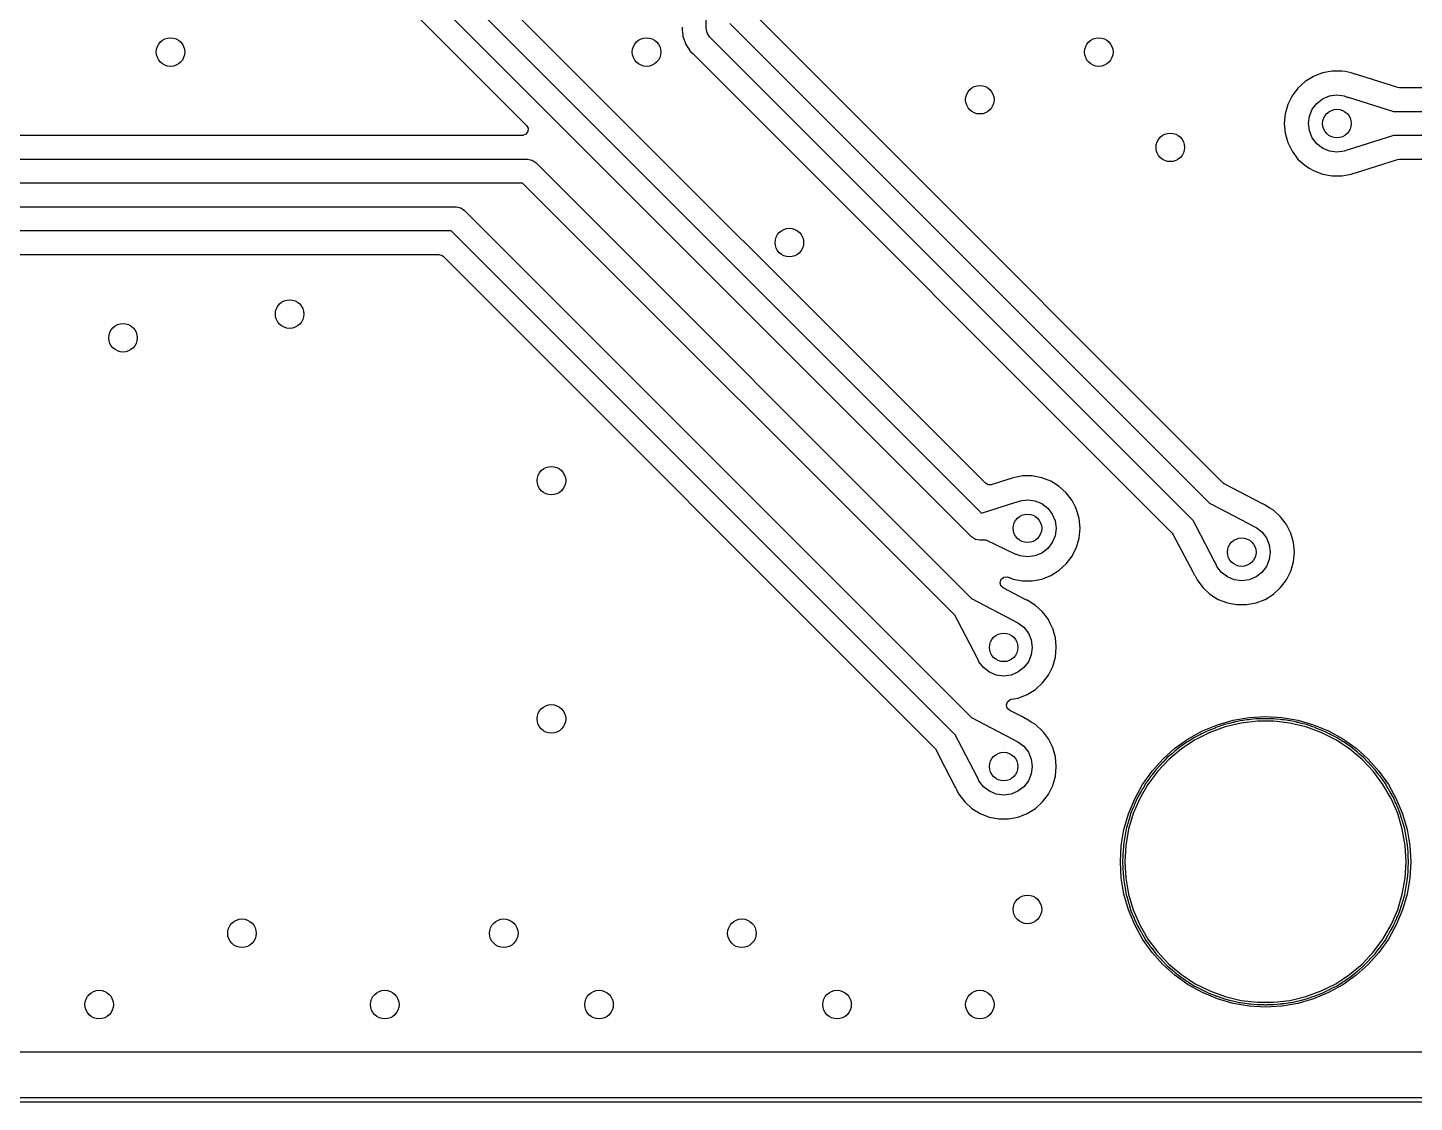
# Model space of a CAD drawing. Extents: x 1.18 to 9.06, y -3.74 to -1.97.
# Drawn here: x 5.63 to 6.777, y -3.742 to -2.854 of the extents above; entities that cross this region are included whole.
import ezdxf

# ---------------------------------------------------------------- set-up
doc = ezdxf.new("R2010")
doc.units = 0
doc.header["$MEASUREMENT"] = 0
doc.layers.add('BLACK', color=7, linetype='CONTINUOUS')

msp = doc.modelspace()

# ---------------------------------------------------------------- linework, layer by layer
at = {"layer": 'BLACK', "linetype": 'CONTINUOUS'}
for p, q in [((6.1909, -2.8543), (6.1909, -2.5471)), ((6.4219, -3.2305), (5.9759, -2.7845)), ((5.9547, -2.7912), (6.4187, -3.2552)), ((6.4104, -3.2747), (5.9379, -2.8022)), ((5.9243, -2.8165), (6.0424, -2.9346)), ((6.3213, -2.9331), (6.2318, -2.8435)), ((6.1711, -2.8535), (6.1712, -2.8555)), ((6.1917, -2.8581), (6.1909, -2.8543)), ((6.2106, -2.8503), (6.6075, -3.2471)), ((6.1712, -2.8555), (6.1712, -2.8557)), ((6.1712, -2.8557), (6.1712, -2.8561)), ((6.1712, -2.8561), (6.1714, -2.8573)), ((6.1714, -2.8573), (6.1717, -2.8603)), ((6.1717, -2.8603), (6.1717, -2.8606)), ((6.1717, -2.8606), (6.1717, -2.8606)), ((6.1717, -2.8606), (6.1718, -2.8609)), ((6.1718, -2.8609), (6.1718, -2.8609)), ((6.1718, -2.8609), (6.1718, -2.8612)), ((6.1718, -2.8612), (6.1729, -2.864)), ((6.1729, -2.864), (6.1738, -2.8669)), ((6.1938, -2.8613), (6.1917, -2.8581)), ((6.5936, -3.2611), (6.1938, -2.8613)), ((6.1738, -2.8669), (6.1739, -2.8672)), ((6.1739, -2.8672), (6.1739, -2.8672)), ((6.1739, -2.8672), (6.1741, -2.8674)), ((6.1741, -2.8674), (6.1741, -2.8674)), ((6.1741, -2.8674), (6.1742, -2.8677)), ((6.1742, -2.8677), (6.1742, -2.8677)), ((6.1742, -2.8677), (6.1742, -2.8677)), ((6.1742, -2.8677), (6.1759, -2.8702)), ((6.1759, -2.8702), (6.1775, -2.8728)), ((6.1775, -2.8728), (6.1776, -2.873)), ((6.1776, -2.873), (6.1776, -2.873)), ((6.1776, -2.873), (6.1778, -2.8732)), ((6.1778, -2.8732), (6.1778, -2.8732)), ((6.1778, -2.8732), (6.178, -2.8735)), ((6.178, -2.8735), (6.1802, -2.8755)), ((6.1802, -2.8755), (6.5764, -3.2718)), ((6.6864, -2.8983), (6.6804, -2.9038)), ((6.6932, -2.8941), (6.6864, -2.8983)), ((6.6864, -2.8983), (6.6864, -2.8983)), ((6.7007, -2.8912), (6.6932, -2.8941)), ((6.6932, -2.8941), (6.6932, -2.8941)), ((6.7086, -2.8897), (6.7007, -2.8912)), ((6.7007, -2.8912), (6.7007, -2.8912)), ((6.7007, -2.8912), (6.7007, -2.8912)), ((6.7166, -2.8897), (6.7086, -2.8897)), ((6.7193, -2.8902), (6.7166, -2.8897)), ((6.7245, -2.8912), (6.7193, -2.8902)), ((6.7261, -2.8918), (6.7245, -2.8912)), ((6.7266, -2.892), (6.7261, -2.8918)), ((6.7275, -2.8922), (6.7266, -2.892)), ((6.7266, -2.892), (6.7266, -2.892)), ((6.728, -2.8924), (6.7275, -2.8922)), ((6.7621, -2.9031), (6.728, -2.8924)), ((6.6756, -2.9102), (6.672, -2.9174)), ((6.6804, -2.9038), (6.6756, -2.9102)), ((6.7008, -2.9126), (6.7065, -2.9103)), ((6.7065, -2.9103), (6.7126, -2.9094)), ((6.7126, -2.9094), (6.7187, -2.9103)), ((6.7187, -2.9103), (6.7216, -2.9115)), ((6.7216, -2.9115), (6.7217, -2.9114)), ((6.7217, -2.9114), (6.722, -2.9114)), ((6.722, -2.9114), (6.7595, -2.9231)), ((6.7628, -2.9033), (6.7621, -2.9031)), ((6.7643, -2.9035), (6.7628, -2.9033)), ((6.9168, -2.9035), (6.7643, -2.9035)), ((6.672, -2.9174), (6.6698, -2.9251)), ((6.672, -2.9174), (6.672, -2.9174)), ((6.6898, -2.927), (6.6921, -2.9213)), ((6.6921, -2.9213), (6.6959, -2.9164)), ((6.6959, -2.9164), (6.7008, -2.9126)), ((6.7595, -2.9231), (6.7596, -2.9232)), ((6.7596, -2.9232), (6.9214, -2.9232)), ((6.0424, -2.9346), (6.0437, -2.937)), ((6.6182, -3.23), (6.3213, -2.9331)), ((6.6698, -2.9251), (6.6691, -2.9331)), ((6.6691, -2.9331), (6.6691, -2.9331)), ((6.6691, -2.9331), (6.6698, -2.9411)), ((6.689, -2.9331), (6.6898, -2.927)), ((6.6898, -2.9392), (6.689, -2.9331)), ((6.0389, -2.9429), (4.345, -2.9429)), ((6.0393, -2.9429), (6.0389, -2.9429)), ((6.0419, -2.9419), (6.0393, -2.9429)), ((6.0435, -2.9397), (6.0419, -2.9419)), ((6.0437, -2.937), (6.0435, -2.9397)), ((6.6698, -2.9411), (6.672, -2.9488)), ((6.6921, -2.9449), (6.6898, -2.9392)), ((6.6959, -2.9498), (6.6921, -2.9449)), ((6.7595, -2.943), (6.722, -2.9548)), ((6.7597, -2.9429), (6.7595, -2.943)), ((6.9215, -2.9429), (6.7597, -2.9429)), ((6.672, -2.9488), (6.672, -2.9488)), ((6.672, -2.9488), (6.6756, -2.956)), ((6.6756, -2.956), (6.6804, -2.9624)), ((6.7008, -2.9535), (6.6959, -2.9498)), ((6.7065, -2.9559), (6.7008, -2.9535)), ((6.7126, -2.9567), (6.7065, -2.9559)), ((6.7187, -2.9559), (6.7126, -2.9567)), ((6.7216, -2.9547), (6.7187, -2.9559)), ((6.7217, -2.9547), (6.7216, -2.9547)), ((6.722, -2.9548), (6.7217, -2.9547)), ((4.3348, -2.9626), (5.8268, -2.9626)), ((5.8268, -2.9626), (6.0433, -2.9626)), ((6.0433, -2.9626), (6.0471, -2.9633)), ((6.0471, -2.9633), (6.0503, -2.9655)), ((6.0503, -2.9655), (6.4107, -3.3259)), ((6.6804, -2.9624), (6.6864, -2.9678)), ((6.6864, -2.9678), (6.6864, -2.9678)), ((6.6864, -2.9678), (6.6903, -2.9702)), ((6.728, -2.9738), (6.7628, -2.9628)), ((6.7628, -2.9628), (6.7643, -2.9626)), ((6.7643, -2.9626), (6.9168, -2.9626)), ((6.6903, -2.9702), (6.6932, -2.972)), ((6.6932, -2.972), (6.7007, -2.9749)), ((6.7007, -2.9749), (6.7086, -2.9764)), ((6.7086, -2.9764), (6.7086, -2.9764)), ((6.7086, -2.9764), (6.7166, -2.9764)), ((6.7166, -2.9764), (6.7245, -2.9749)), ((6.7166, -2.9764), (6.7166, -2.9764)), ((6.7245, -2.9749), (6.7267, -2.9741)), ((6.7267, -2.9741), (6.7277, -2.9738)), ((6.7277, -2.9738), (6.728, -2.9738)), ((5.8268, -2.9823), (4.3307, -2.9823)), ((6.0392, -2.9823), (5.8268, -2.9823)), ((6.3968, -3.3398), (6.0392, -2.9823)), ((2.4647, -3.002), (5.9843, -3.002)), ((5.9843, -3.002), (5.988, -3.0027)), ((5.988, -3.0027), (5.9912, -3.0049)), ((5.9912, -3.0049), (6.4107, -3.4243)), ((5.9802, -3.0217), (2.4606, -3.0217)), ((6.3968, -3.4383), (5.9802, -3.0217)), ((2.4611, -3.0414), (5.97, -3.0414)), ((5.97, -3.0414), (5.9726, -3.0421)), ((5.9726, -3.0421), (5.9734, -3.0428)), ((5.9734, -3.0428), (6.3796, -3.4489)), ((6.4241, -3.2318), (6.4219, -3.2305)), ((6.4268, -3.2317), (6.4241, -3.2318)), ((6.4412, -3.2271), (6.4268, -3.2317)), ((6.4414, -3.227), (6.4412, -3.2271)), ((6.4412, -3.2271), (6.4412, -3.2271)), ((6.4412, -3.2271), (6.4412, -3.2271)), ((6.4416, -3.227), (6.4414, -3.227)), ((6.4425, -3.2267), (6.4416, -3.227)), ((6.4448, -3.2259), (6.4425, -3.2267)), ((6.4489, -3.2251), (6.4448, -3.2259)), ((6.4448, -3.2259), (6.4448, -3.2259)), ((6.4527, -3.2244), (6.4489, -3.2251)), ((6.4607, -3.2244), (6.4527, -3.2244)), ((6.4686, -3.2259), (6.4607, -3.2244)), ((6.4709, -3.2267), (6.4686, -3.2259)), ((6.4761, -3.2288), (6.4709, -3.2267)), ((6.4829, -3.233), (6.4761, -3.2288)), ((6.4761, -3.2288), (6.4761, -3.2288)), ((6.4888, -3.2384), (6.4829, -3.233)), ((6.4829, -3.233), (6.4829, -3.233)), ((6.6194, -3.2308), (6.6182, -3.23)), ((6.6517, -3.2477), (6.6194, -3.2308)), ((6.4477, -3.2461), (6.4506, -3.2449)), ((6.4506, -3.2449), (6.4567, -3.2441)), ((6.4567, -3.2441), (6.4628, -3.2449)), ((6.4628, -3.2449), (6.4685, -3.2473)), ((6.4937, -3.2448), (6.4888, -3.2384)), ((6.4888, -3.2384), (6.4888, -3.2384)), ((6.4947, -3.2469), (6.4937, -3.2448)), ((6.4187, -3.2552), (6.4188, -3.2552)), ((6.4188, -3.2552), (6.4472, -3.246)), ((6.4472, -3.246), (6.4476, -3.2461)), ((6.4476, -3.2461), (6.4477, -3.2461)), ((6.4685, -3.2473), (6.4734, -3.251)), ((6.4734, -3.251), (6.4772, -3.2559)), ((6.4772, -3.2559), (6.4795, -3.2616)), ((6.4964, -3.2502), (6.4947, -3.2469)), ((6.4973, -3.252), (6.4964, -3.2502)), ((6.4995, -3.2597), (6.4973, -3.252)), ((6.6075, -3.2471), (6.6077, -3.2472)), ((6.6077, -3.2472), (6.6336, -3.2607)), ((6.6519, -3.2478), (6.6517, -3.2477)), ((6.6527, -3.2482), (6.6519, -3.2478)), ((6.6533, -3.2485), (6.6527, -3.2482)), ((6.6572, -3.2509), (6.6533, -3.2485)), ((6.6601, -3.2527), (6.6572, -3.2509)), ((6.666, -3.2581), (6.6601, -3.2527)), ((6.6601, -3.2527), (6.6601, -3.2527)), ((6.4795, -3.2616), (6.4803, -3.2677)), ((6.4803, -3.2677), (6.4795, -3.2738)), ((6.5002, -3.2677), (6.4995, -3.2597)), ((6.4995, -3.2757), (6.5002, -3.2677)), ((6.5936, -3.2613), (6.5936, -3.2611)), ((6.5961, -3.266), (6.5936, -3.2613)), ((6.6118, -3.2961), (6.5961, -3.266)), ((6.6336, -3.2607), (6.6425, -3.2654)), ((6.6425, -3.2654), (6.6428, -3.2657)), ((6.6428, -3.2657), (6.6427, -3.2657)), ((6.6427, -3.2657), (6.6457, -3.2669)), ((6.6457, -3.2669), (6.6506, -3.2707)), ((6.6669, -3.2593), (6.666, -3.2581)), ((6.6709, -3.2645), (6.6669, -3.2593)), ((6.6744, -3.2717), (6.6709, -3.2645)), ((6.4136, -3.2768), (6.4104, -3.2747)), ((6.4173, -3.2776), (6.4136, -3.2768)), ((6.4225, -3.2776), (6.4173, -3.2776)), ((6.4173, -3.2776), (6.4173, -3.2776)), ((6.4472, -3.2893), (6.4225, -3.2776)), ((6.4795, -3.2738), (6.4772, -3.2795)), ((6.4973, -3.2834), (6.4995, -3.2757)), ((6.5764, -3.2718), (6.5773, -3.273)), ((6.5773, -3.273), (6.5931, -3.3031)), ((6.6506, -3.2707), (6.6543, -3.2756)), ((6.6543, -3.2756), (6.6567, -3.2813)), ((6.6766, -3.2794), (6.6744, -3.2717)), ((6.6774, -3.2874), (6.6766, -3.2794)), ((6.4476, -3.2893), (6.4472, -3.2893)), ((6.4472, -3.2893), (6.4472, -3.2893)), ((6.4506, -3.2905), (6.4476, -3.2893)), ((6.4476, -3.2893), (6.4476, -3.2893)), ((6.4567, -3.2913), (6.4506, -3.2905)), ((6.4628, -3.2905), (6.4567, -3.2913)), ((6.4685, -3.2882), (6.4628, -3.2905)), ((6.4734, -3.2844), (6.4685, -3.2882)), ((6.4772, -3.2795), (6.4734, -3.2844)), ((6.4888, -3.297), (6.4937, -3.2906)), ((6.4937, -3.2906), (6.4973, -3.2834)), ((6.6567, -3.2813), (6.6575, -3.2874)), ((6.6575, -3.2874), (6.6567, -3.2935)), ((6.6766, -3.2954), (6.6774, -3.2874)), ((6.4829, -3.3024), (6.4888, -3.297)), ((6.6121, -3.2963), (6.6118, -3.2961)), ((6.6122, -3.2963), (6.6121, -3.2963)), ((6.6134, -3.2992), (6.6122, -3.2963)), ((6.6172, -3.3041), (6.6134, -3.2992)), ((6.6543, -3.2992), (6.6506, -3.3041)), ((6.6567, -3.2935), (6.6543, -3.2992)), ((6.6744, -3.3031), (6.6766, -3.2954)), ((6.4341, -3.3124), (6.435, -3.3098)), ((6.4348, -3.3151), (6.4341, -3.3124)), ((6.435, -3.3098), (6.4372, -3.3081)), ((6.4372, -3.3081), (6.44, -3.3079)), ((6.44, -3.3079), (6.4407, -3.3081)), ((6.4407, -3.3081), (6.4415, -3.3084)), ((6.4415, -3.3084), (6.4416, -3.3084)), ((6.4416, -3.3084), (6.4416, -3.3084)), ((6.4416, -3.3084), (6.4418, -3.3085)), ((6.4418, -3.3085), (6.4418, -3.3085)), ((6.4418, -3.3085), (6.4425, -3.3087)), ((6.4425, -3.3087), (6.4448, -3.3096)), ((6.4448, -3.3096), (6.4527, -3.311)), ((6.4527, -3.311), (6.4527, -3.311)), ((6.4527, -3.311), (6.4607, -3.311)), ((6.4607, -3.311), (6.4686, -3.3096)), ((6.4607, -3.311), (6.4607, -3.311)), ((6.4686, -3.3096), (6.4761, -3.3067)), ((6.4761, -3.3067), (6.4829, -3.3024)), ((6.5931, -3.3031), (6.5942, -3.3053)), ((6.5942, -3.3053), (6.5948, -3.3064)), ((6.5948, -3.3064), (6.5949, -3.3065)), ((6.5949, -3.3065), (6.5949, -3.3065)), ((6.5949, -3.3065), (6.5953, -3.3071)), ((6.5953, -3.3071), (6.5969, -3.3103)), ((6.5969, -3.3103), (6.6017, -3.3167)), ((6.622, -3.3079), (6.6172, -3.3041)), ((6.6277, -3.3102), (6.622, -3.3079)), ((6.6339, -3.311), (6.6277, -3.3102)), ((6.64, -3.3102), (6.6339, -3.311)), ((6.6457, -3.3079), (6.64, -3.3102)), ((6.6506, -3.3041), (6.6457, -3.3079)), ((6.666, -3.3167), (6.6709, -3.3103)), ((6.6709, -3.3103), (6.6744, -3.3031)), ((6.4367, -3.317), (6.4348, -3.3151)), ((6.4549, -3.3265), (6.4367, -3.317)), ((6.6017, -3.3167), (6.6076, -3.3221)), ((6.6076, -3.3221), (6.6076, -3.3221)), ((6.6076, -3.3221), (6.6115, -3.3245)), ((6.6115, -3.3245), (6.6145, -3.3264)), ((6.6533, -3.3264), (6.6601, -3.3221)), ((6.6601, -3.3221), (6.666, -3.3167)), ((6.4107, -3.3259), (6.4109, -3.3259)), ((6.4109, -3.3259), (6.4367, -3.3395)), ((6.455, -3.3266), (6.4549, -3.3265)), ((6.4558, -3.327), (6.455, -3.3266)), ((6.4564, -3.3272), (6.4558, -3.327)), ((6.4577, -3.328), (6.4564, -3.3272)), ((6.4632, -3.3314), (6.4577, -3.328)), ((6.4692, -3.3368), (6.4632, -3.3314)), ((6.4632, -3.3314), (6.4632, -3.3314)), ((6.6145, -3.3264), (6.622, -3.3293)), ((6.622, -3.3293), (6.6298, -3.3307)), ((6.6298, -3.3307), (6.6298, -3.3307)), ((6.6298, -3.3307), (6.6379, -3.3307)), ((6.6379, -3.3307), (6.6458, -3.3293)), ((6.6379, -3.3307), (6.6379, -3.3307)), ((6.6458, -3.3293), (6.6533, -3.3264)), ((6.3968, -3.34), (6.3968, -3.3398)), ((6.3993, -3.3447), (6.3968, -3.34)), ((6.415, -3.3748), (6.3993, -3.3447)), ((6.4367, -3.3395), (6.4457, -3.3441)), ((6.4457, -3.3441), (6.4459, -3.3444)), ((6.4459, -3.3444), (6.4459, -3.3445)), ((6.4459, -3.3445), (6.4488, -3.3457)), ((6.4488, -3.3457), (6.4537, -3.3494)), ((6.4713, -3.3396), (6.4692, -3.3368)), ((6.474, -3.3432), (6.4713, -3.3396)), ((6.4756, -3.3464), (6.474, -3.3432)), ((6.4775, -3.3503), (6.4756, -3.3464)), ((6.4537, -3.3494), (6.4575, -3.3543)), ((6.4575, -3.3543), (6.4598, -3.36)), ((6.4776, -3.3504), (6.4775, -3.3503)), ((6.4796, -3.3574), (6.4776, -3.3504)), ((6.4798, -3.3581), (6.4796, -3.3574)), ((6.4804, -3.3653), (6.4798, -3.3581)), ((6.4598, -3.36), (6.4606, -3.3661)), ((6.4606, -3.3661), (6.4598, -3.3723)), ((6.4798, -3.3741), (6.4805, -3.3661)), ((6.4805, -3.3661), (6.4804, -3.3653)), ((6.4152, -3.375), (6.415, -3.3748)), ((6.4153, -3.375), (6.4152, -3.375)), ((6.4166, -3.378), (6.4153, -3.375)), ((6.4203, -3.3828), (6.4166, -3.378)), ((6.4575, -3.378), (6.4537, -3.3828)), ((6.4598, -3.3723), (6.4575, -3.378)), ((6.474, -3.389), (6.4776, -3.3819)), ((6.4776, -3.3819), (6.4798, -3.3741)), ((6.4252, -3.3866), (6.4203, -3.3828)), ((6.4309, -3.389), (6.4252, -3.3866)), ((6.437, -3.3898), (6.4309, -3.389)), ((6.4431, -3.389), (6.437, -3.3898)), ((6.4488, -3.3866), (6.4431, -3.389)), ((6.4537, -3.3828), (6.4488, -3.3866)), ((6.4692, -3.3955), (6.474, -3.389)), ((6.4489, -3.408), (6.4564, -3.4051)), ((6.4564, -3.4051), (6.4632, -3.4009)), ((6.4632, -3.4009), (6.4692, -3.3955)), ((6.4394, -3.4136), (6.4403, -3.411)), ((6.44, -3.4163), (6.4394, -3.4136)), ((6.442, -3.4182), (6.44, -3.4163)), ((6.4403, -3.411), (6.4424, -3.4093)), ((6.4424, -3.4093), (6.4433, -3.409)), ((6.4433, -3.409), (6.4489, -3.408)), ((6.4107, -3.4243), (6.4109, -3.4244)), ((6.4109, -3.4244), (6.4367, -3.4379)), ((6.4519, -3.4233), (6.442, -3.4182)), ((6.4549, -3.4249), (6.4519, -3.4233)), ((6.455, -3.425), (6.4549, -3.4249)), ((6.4558, -3.4254), (6.455, -3.425)), ((6.4564, -3.4256), (6.4558, -3.4254)), ((6.4603, -3.4281), (6.4564, -3.4256)), ((6.4632, -3.4298), (6.4603, -3.4281)), ((6.6139, -3.43), (6.6268, -3.4262)), ((6.6263, -3.4283), (6.625, -3.4287)), ((6.6276, -3.4281), (6.6263, -3.4283)), ((6.6263, -3.4283), (6.6263, -3.4283)), ((6.6268, -3.4262), (6.6401, -3.424)), ((6.6277, -3.428), (6.6276, -3.4281)), ((6.633, -3.4268), (6.6277, -3.428)), ((6.6384, -3.4261), (6.633, -3.4268)), ((6.633, -3.4268), (6.633, -3.4268)), ((6.6468, -3.4272), (6.6333, -3.4287)), ((6.6385, -3.4261), (6.6384, -3.4261)), ((6.6398, -3.4259), (6.6385, -3.4261)), ((6.6411, -3.4258), (6.6398, -3.4259)), ((6.6401, -3.424), (6.6535, -3.4232)), ((6.6413, -3.4258), (6.6411, -3.4258)), ((6.6455, -3.4253), (6.6413, -3.4258)), ((6.6467, -3.4252), (6.6455, -3.4253)), ((6.6521, -3.4252), (6.6467, -3.4252)), ((6.6603, -3.4272), (6.6468, -3.4272)), ((6.6522, -3.4252), (6.6521, -3.4252)), ((6.6529, -3.4251), (6.6522, -3.4252)), ((6.6535, -3.4251), (6.6529, -3.4251)), ((6.6535, -3.4232), (6.667, -3.424)), ((6.6542, -3.4251), (6.6535, -3.4251)), ((6.6535, -3.4251), (6.6535, -3.4251)), ((6.6549, -3.4252), (6.6542, -3.4251)), ((6.655, -3.4252), (6.6549, -3.4252)), ((6.6604, -3.4252), (6.655, -3.4252)), ((6.6737, -3.4287), (6.6603, -3.4272)), ((6.6621, -3.4254), (6.6604, -3.4252)), ((6.6658, -3.4258), (6.6621, -3.4254)), ((6.666, -3.4258), (6.6658, -3.4258)), ((6.6673, -3.4259), (6.666, -3.4258)), ((6.667, -3.424), (6.6803, -3.4262)), ((6.6686, -3.4261), (6.6673, -3.4259)), ((6.6687, -3.4261), (6.6686, -3.4261)), ((6.6741, -3.4268), (6.6687, -3.4261)), ((6.6794, -3.428), (6.6741, -3.4268)), ((6.6741, -3.4268), (6.6741, -3.4268)), ((6.6795, -3.4281), (6.6794, -3.428)), ((6.6808, -3.4283), (6.6795, -3.4281)), ((6.6803, -3.4262), (6.6932, -3.43)), ((6.6821, -3.4287), (6.6808, -3.4283)), ((6.6808, -3.4283), (6.6808, -3.4283)), ((6.6808, -3.4283), (6.6808, -3.4283)), ((6.6808, -3.4283), (6.6808, -3.4283)), ((6.6808, -3.4283), (6.6808, -3.4283)), ((6.3968, -3.4384), (6.3968, -3.4383)), ((6.3993, -3.4431), (6.3968, -3.4384)), ((6.4367, -3.4379), (6.4457, -3.4425)), ((6.4692, -3.4353), (6.4632, -3.4298)), ((6.4632, -3.4298), (6.4632, -3.4298)), ((6.4699, -3.4363), (6.4692, -3.4353)), ((6.474, -3.4417), (6.4699, -3.4363)), ((6.5897, -3.4416), (6.6014, -3.4351)), ((6.5992, -3.4384), (6.5944, -3.4408)), ((6.6075, -3.4365), (6.5954, -3.4426)), ((6.5994, -3.4383), (6.5992, -3.4384)), ((6.6005, -3.4377), (6.5994, -3.4383)), ((6.6017, -3.4372), (6.6005, -3.4377)), ((6.6005, -3.4377), (6.6005, -3.4377)), ((6.6014, -3.4351), (6.6139, -3.43)), ((6.6018, -3.4371), (6.6017, -3.4372)), ((6.6067, -3.4347), (6.6018, -3.4371)), ((6.6118, -3.4328), (6.6067, -3.4347)), ((6.6067, -3.4347), (6.6067, -3.4347)), ((6.6202, -3.4319), (6.6075, -3.4365)), ((6.6119, -3.4327), (6.6118, -3.4328)), ((6.6131, -3.4322), (6.6119, -3.4327)), ((6.6144, -3.4318), (6.6131, -3.4322)), ((6.6131, -3.4322), (6.6131, -3.4322)), ((6.6145, -3.4318), (6.6144, -3.4318)), ((6.6196, -3.4299), (6.6145, -3.4318)), ((6.6249, -3.4287), (6.6196, -3.4299)), ((6.6196, -3.4299), (6.6196, -3.4299)), ((6.6333, -3.4287), (6.6202, -3.4319)), ((6.625, -3.4287), (6.6249, -3.4287)), ((6.6869, -3.4319), (6.6737, -3.4287)), ((6.6822, -3.4287), (6.6821, -3.4287)), ((6.6875, -3.4299), (6.6822, -3.4287)), ((6.6996, -3.4365), (6.6869, -3.4319)), ((6.6926, -3.4318), (6.6875, -3.4299)), ((6.6875, -3.4299), (6.6875, -3.4299)), ((6.6875, -3.4299), (6.6875, -3.4299)), ((6.6927, -3.4318), (6.6926, -3.4318)), ((6.694, -3.4322), (6.6927, -3.4318)), ((6.6932, -3.43), (6.7056, -3.4351)), ((6.6952, -3.4327), (6.694, -3.4322)), ((6.694, -3.4322), (6.694, -3.4322)), ((6.6953, -3.4328), (6.6952, -3.4327)), ((6.6991, -3.4342), (6.6953, -3.4328)), ((6.7004, -3.4347), (6.6991, -3.4342)), ((6.7117, -3.4426), (6.6996, -3.4365)), ((6.7024, -3.4357), (6.7004, -3.4347)), ((6.7053, -3.4371), (6.7024, -3.4357)), ((6.7054, -3.4372), (6.7053, -3.4371)), ((6.7066, -3.4377), (6.7054, -3.4372)), ((6.7056, -3.4351), (6.7174, -3.4416)), ((6.7077, -3.4383), (6.7066, -3.4377)), ((6.7066, -3.4377), (6.7066, -3.4377)), ((6.7066, -3.4377), (6.7066, -3.4377)), ((6.7079, -3.4384), (6.7077, -3.4383)), ((6.7127, -3.4408), (6.7079, -3.4384)), ((6.3796, -3.4489), (6.3805, -3.4501)), ((6.3805, -3.4501), (6.388, -3.4646)), ((6.415, -3.4732), (6.3993, -3.4431)), ((6.4457, -3.4425), (6.4459, -3.4428)), ((6.4459, -3.4428), (6.4459, -3.4429)), ((6.4459, -3.4429), (6.4488, -3.4441)), ((6.4488, -3.4441), (6.4537, -3.4479)), ((6.4537, -3.4479), (6.4575, -3.4528)), ((6.4751, -3.4438), (6.474, -3.4417)), ((6.4776, -3.4488), (6.4751, -3.4438)), ((6.4798, -3.4566), (6.4776, -3.4488)), ((6.4776, -3.4488), (6.4776, -3.4488)), ((6.4776, -3.4488), (6.4776, -3.4488)), ((6.5686, -3.4584), (6.5787, -3.4494)), ((6.5841, -3.45), (6.5737, -3.4587)), ((6.5787, -3.4494), (6.5897, -3.4416)), ((6.5829, -3.4484), (6.5787, -3.4519)), ((6.5874, -3.4454), (6.5829, -3.4484)), ((6.5829, -3.4484), (6.5829, -3.4484)), ((6.5954, -3.4426), (6.5841, -3.45)), ((6.5875, -3.4453), (6.5874, -3.4454)), ((6.5883, -3.4447), (6.5875, -3.4453)), ((6.5886, -3.4445), (6.5883, -3.4447)), ((6.5897, -3.4439), (6.5886, -3.4445)), ((6.5886, -3.4445), (6.5886, -3.4445)), ((6.5886, -3.4445), (6.5886, -3.4445)), ((6.5898, -3.4438), (6.5897, -3.4439)), ((6.5944, -3.4408), (6.5898, -3.4438)), ((6.5944, -3.4408), (6.5944, -3.4408)), ((6.723, -3.45), (6.7117, -3.4426)), ((6.7162, -3.4432), (6.7127, -3.4408)), ((6.7172, -3.4438), (6.7162, -3.4432)), ((6.7174, -3.4439), (6.7172, -3.4438)), ((6.7174, -3.4416), (6.7284, -3.4494)), ((6.7185, -3.4445), (6.7174, -3.4439)), ((6.7196, -3.4453), (6.7185, -3.4445)), ((6.7197, -3.4454), (6.7196, -3.4453)), ((6.7242, -3.4484), (6.7197, -3.4454)), ((6.7334, -3.4587), (6.723, -3.45)), ((6.7284, -3.4519), (6.7242, -3.4484)), ((6.7284, -3.4494), (6.7385, -3.4584)), ((6.4575, -3.4528), (6.4598, -3.4585)), ((6.4598, -3.4585), (6.4606, -3.4646)), ((6.4805, -3.4646), (6.4798, -3.4566)), ((6.5597, -3.4684), (6.5686, -3.4584)), ((6.5737, -3.4587), (6.5644, -3.4685)), ((6.5676, -3.4622), (6.5667, -3.4632)), ((6.5685, -3.4613), (6.5676, -3.4622)), ((6.5686, -3.4612), (6.5685, -3.4613)), ((6.5723, -3.4572), (6.5686, -3.4612)), ((6.5765, -3.4537), (6.5723, -3.4572)), ((6.5766, -3.4537), (6.5765, -3.4537)), ((6.5776, -3.4528), (6.5766, -3.4537)), ((6.5786, -3.452), (6.5776, -3.4528)), ((6.5787, -3.4519), (6.5786, -3.452)), ((6.7285, -3.452), (6.7284, -3.4519)), ((6.7295, -3.4528), (6.7285, -3.452)), ((6.73, -3.4532), (6.7295, -3.4528)), ((6.7305, -3.4537), (6.73, -3.4532)), ((6.7306, -3.4537), (6.7305, -3.4537)), ((6.7312, -3.4543), (6.7306, -3.4537)), ((6.7347, -3.4572), (6.7312, -3.4543)), ((6.7427, -3.4685), (6.7334, -3.4587)), ((6.7385, -3.4612), (6.7347, -3.4572)), ((6.7385, -3.4584), (6.7474, -3.4684)), ((6.7386, -3.4613), (6.7385, -3.4612)), ((6.7395, -3.4622), (6.7386, -3.4613)), ((6.7404, -3.4632), (6.7395, -3.4622)), ((6.7395, -3.4622), (6.7395, -3.4622)), ((6.388, -3.4646), (6.397, -3.4817)), ((6.4152, -3.4734), (6.415, -3.4732)), ((6.4153, -3.4734), (6.4152, -3.4734)), ((6.4166, -3.4764), (6.4153, -3.4734)), ((6.4598, -3.4707), (6.4575, -3.4764)), ((6.4606, -3.4646), (6.4598, -3.4707)), ((6.4776, -3.4803), (6.4798, -3.4726)), ((6.4798, -3.4726), (6.4805, -3.4646)), ((6.5519, -3.4794), (6.5597, -3.4684)), ((6.5579, -3.4739), (6.5547, -3.4783)), ((6.5644, -3.4685), (6.5563, -3.4794)), ((6.558, -3.4738), (6.5579, -3.4739)), ((6.5587, -3.4727), (6.558, -3.4738)), ((6.5596, -3.4717), (6.5587, -3.4727)), ((6.5587, -3.4727), (6.5587, -3.4727)), ((6.5597, -3.4716), (6.5596, -3.4717)), ((6.5629, -3.4672), (6.5597, -3.4716)), ((6.5666, -3.4633), (6.5629, -3.4672)), ((6.5667, -3.4632), (6.5666, -3.4633)), ((6.7405, -3.4633), (6.7404, -3.4632)), ((6.7442, -3.4672), (6.7405, -3.4633)), ((6.7507, -3.4794), (6.7427, -3.4685)), ((6.7474, -3.4716), (6.7442, -3.4672)), ((6.7442, -3.4672), (6.7442, -3.4672)), ((6.7474, -3.4684), (6.7552, -3.4794)), ((6.7475, -3.4717), (6.7474, -3.4716)), ((6.7484, -3.4727), (6.7475, -3.4717)), ((6.7489, -3.4735), (6.7484, -3.4727)), ((6.7491, -3.4738), (6.7489, -3.4735)), ((6.7492, -3.4739), (6.7491, -3.4738)), ((6.7499, -3.4749), (6.7492, -3.4739)), ((6.397, -3.4817), (6.3974, -3.4825)), ((6.3974, -3.4825), (6.398, -3.4835)), ((6.398, -3.4835), (6.3981, -3.4837)), ((6.3981, -3.4837), (6.3981, -3.4837)), ((6.3981, -3.4837), (6.3984, -3.4843)), ((6.3984, -3.4843), (6.4, -3.4875)), ((6.4203, -3.4813), (6.4166, -3.4764)), ((6.4252, -3.485), (6.4203, -3.4813)), ((6.4309, -3.4874), (6.4252, -3.485)), ((6.4488, -3.485), (6.4431, -3.4874)), ((6.4537, -3.4813), (6.4488, -3.485)), ((6.4575, -3.4764), (6.4537, -3.4813)), ((6.474, -3.4875), (6.4776, -3.4803)), ((6.5454, -3.4912), (6.5519, -3.4794)), ((6.5505, -3.4855), (6.5478, -3.4902)), ((6.5563, -3.4794), (6.5496, -3.4911)), ((6.5506, -3.4854), (6.5505, -3.4855)), ((6.5512, -3.4842), (6.5506, -3.4854)), ((6.5519, -3.4831), (6.5512, -3.4842)), ((6.5512, -3.4842), (6.5512, -3.4842)), ((6.552, -3.483), (6.5519, -3.4831)), ((6.5547, -3.4783), (6.552, -3.483)), ((6.5547, -3.4783), (6.5547, -3.4783)), ((6.7524, -3.4783), (6.7499, -3.4749)), ((6.7575, -3.4911), (6.7507, -3.4794)), ((6.7548, -3.4825), (6.7524, -3.4783)), ((6.7524, -3.4783), (6.7524, -3.4783)), ((6.7551, -3.483), (6.7548, -3.4825)), ((6.7552, -3.4831), (6.7551, -3.483)), ((6.7552, -3.4794), (6.7617, -3.4912)), ((6.7559, -3.4842), (6.7552, -3.4831)), ((6.7565, -3.4854), (6.7559, -3.4842)), ((6.7559, -3.4842), (6.7559, -3.4842)), ((6.7566, -3.4855), (6.7565, -3.4854)), ((6.7593, -3.4902), (6.7566, -3.4855)), ((6.4, -3.4875), (6.4049, -3.4939)), ((6.4049, -3.4939), (6.4108, -3.4993)), ((6.437, -3.4882), (6.4309, -3.4874)), ((6.4431, -3.4874), (6.437, -3.4882)), ((6.4632, -3.4993), (6.4692, -3.4939)), ((6.4692, -3.4939), (6.474, -3.4875)), ((6.5402, -3.5036), (6.5454, -3.4912)), ((6.5496, -3.4911), (6.5442, -3.5035)), ((6.545, -3.4965), (6.5446, -3.4977)), ((6.5456, -3.4953), (6.545, -3.4965)), ((6.545, -3.4965), (6.545, -3.4965)), ((6.5478, -3.4902), (6.5456, -3.4952)), ((6.5456, -3.4952), (6.5456, -3.4953)), ((6.5478, -3.4902), (6.5478, -3.4902)), ((6.7629, -3.5035), (6.7575, -3.4911)), ((6.7614, -3.4952), (6.7593, -3.4902)), ((6.7615, -3.4953), (6.7614, -3.4952)), ((6.7621, -3.4965), (6.7615, -3.4953)), ((6.7617, -3.4912), (6.7669, -3.5036)), ((6.7625, -3.4977), (6.7621, -3.4965)), ((6.7621, -3.4965), (6.7621, -3.4965)), ((6.7621, -3.4965), (6.7621, -3.4965)), ((6.4108, -3.4993), (6.4108, -3.4993)), ((6.4108, -3.4993), (6.412, -3.5)), ((6.412, -3.5), (6.4176, -3.5035)), ((6.4176, -3.5035), (6.4251, -3.5064)), ((6.4251, -3.5064), (6.433, -3.5079)), ((6.433, -3.5079), (6.433, -3.5079)), ((6.433, -3.5079), (6.441, -3.5079)), ((6.441, -3.5079), (6.4489, -3.5064)), ((6.441, -3.5079), (6.441, -3.5079)), ((6.4489, -3.5064), (6.4564, -3.5035)), ((6.4564, -3.5035), (6.4632, -3.4993)), ((6.5365, -3.5166), (6.5402, -3.5036)), ((6.5442, -3.5035), (6.5403, -3.5165)), ((6.5407, -3.5082), (6.5403, -3.5094)), ((6.5408, -3.508), (6.5407, -3.5082)), ((6.5423, -3.5028), (6.5408, -3.508)), ((6.5445, -3.4979), (6.5423, -3.5028)), ((6.5446, -3.4977), (6.5445, -3.4979)), ((6.7626, -3.4979), (6.7625, -3.4977)), ((6.7647, -3.5028), (6.7626, -3.4979)), ((6.7667, -3.5165), (6.7629, -3.5035)), ((6.7663, -3.508), (6.7647, -3.5028)), ((6.7663, -3.5082), (6.7663, -3.508)), ((6.7667, -3.5091), (6.7663, -3.5082)), ((6.7669, -3.5036), (6.7706, -3.5166)), ((6.5342, -3.5299), (6.5365, -3.5166)), ((6.5384, -3.516), (6.5375, -3.5214)), ((6.5403, -3.5165), (6.538, -3.5298)), ((6.54, -3.5108), (6.5384, -3.516)), ((6.5384, -3.516), (6.5384, -3.516)), ((6.5403, -3.5094), (6.54, -3.5107)), ((6.54, -3.5107), (6.54, -3.5108)), ((6.7668, -3.5094), (6.7667, -3.5091)), ((6.7691, -3.5298), (6.7667, -3.5165)), ((6.7671, -3.5107), (6.7668, -3.5094)), ((6.7668, -3.5094), (6.7668, -3.5094)), ((6.7671, -3.5108), (6.7671, -3.5107)), ((6.7687, -3.516), (6.7671, -3.5108)), ((6.7691, -3.5181), (6.7687, -3.516)), ((6.7687, -3.516), (6.7687, -3.516)), ((6.7687, -3.516), (6.7687, -3.516)), ((6.7696, -3.5214), (6.7691, -3.5181)), ((6.7706, -3.5166), (6.7729, -3.5299)), ((6.5335, -3.5433), (6.5342, -3.5299)), ((6.536, -3.5296), (6.5357, -3.535)), ((6.537, -3.5242), (6.536, -3.5296)), ((6.536, -3.5296), (6.536, -3.5296)), ((6.5371, -3.5228), (6.537, -3.5241)), ((6.537, -3.5241), (6.537, -3.5242)), ((6.5374, -3.5215), (6.5371, -3.5228)), ((6.5371, -3.5228), (6.5371, -3.5228)), ((6.538, -3.5298), (6.5372, -3.5433)), ((6.5375, -3.5214), (6.5374, -3.5215)), ((6.7699, -3.5433), (6.7691, -3.5298)), ((6.7697, -3.5215), (6.7696, -3.5214)), ((6.77, -3.5228), (6.7697, -3.5215)), ((6.7701, -3.5241), (6.77, -3.5228)), ((6.7701, -3.5242), (6.7701, -3.5241)), ((6.7711, -3.5296), (6.7701, -3.5242)), ((6.7714, -3.535), (6.7711, -3.5296)), ((6.7729, -3.5299), (6.7736, -3.5433)), ((6.5355, -3.5379), (6.5352, -3.5433)), ((6.5357, -3.5351), (6.5355, -3.5364)), ((6.5355, -3.5364), (6.5355, -3.5377)), ((6.5355, -3.5377), (6.5355, -3.5379)), ((6.5357, -3.535), (6.5357, -3.5351)), ((6.7714, -3.5351), (6.7714, -3.535)), ((6.7716, -3.5364), (6.7714, -3.5351)), ((6.7716, -3.5383), (6.7716, -3.5364)), ((6.7719, -3.5433), (6.7716, -3.5383)), ((6.5342, -3.5568), (6.5335, -3.5433)), ((6.5352, -3.5433), (6.5352, -3.5433)), ((6.5352, -3.5433), (6.5355, -3.5487)), ((6.5355, -3.5487), (6.5355, -3.5489)), ((6.5355, -3.5489), (6.5355, -3.5502)), ((6.5355, -3.5502), (6.5357, -3.5515)), ((6.5357, -3.5515), (6.5357, -3.5516)), ((6.5357, -3.5516), (6.536, -3.557)), ((6.5372, -3.5433), (6.538, -3.5568)), ((6.7691, -3.5568), (6.7699, -3.5433)), ((6.7711, -3.557), (6.7714, -3.5516)), ((6.7714, -3.5515), (6.7716, -3.5502)), ((6.7714, -3.5516), (6.7714, -3.5515)), ((6.7716, -3.5483), (6.7719, -3.5433)), ((6.7716, -3.5502), (6.7716, -3.5483)), ((6.7736, -3.5433), (6.7729, -3.5568)), ((6.5365, -3.57), (6.5342, -3.5568)), ((6.536, -3.557), (6.536, -3.557)), ((6.536, -3.557), (6.537, -3.5624)), ((6.537, -3.5624), (6.537, -3.5625)), ((6.537, -3.5625), (6.5371, -3.5638)), ((6.5371, -3.5638), (6.5371, -3.5638)), ((6.5371, -3.5638), (6.5374, -3.5651)), ((6.5374, -3.5651), (6.5375, -3.5652)), ((6.5375, -3.5652), (6.5384, -3.5706)), ((6.538, -3.5568), (6.5403, -3.5701)), ((6.7667, -3.5701), (6.7691, -3.5568)), ((6.7691, -3.5684), (6.7696, -3.5652)), ((6.7696, -3.5652), (6.7697, -3.5651)), ((6.7697, -3.5651), (6.77, -3.5638)), ((6.77, -3.5638), (6.7701, -3.5625)), ((6.7701, -3.5624), (6.7711, -3.557)), ((6.7701, -3.5625), (6.7701, -3.5624)), ((6.7729, -3.5568), (6.7706, -3.57)), ((6.5402, -3.583), (6.5365, -3.57)), ((6.5384, -3.5706), (6.5384, -3.5706)), ((6.5384, -3.5706), (6.5384, -3.5706)), ((6.5384, -3.5706), (6.5388, -3.572)), ((6.5388, -3.572), (6.54, -3.5758)), ((6.54, -3.5758), (6.54, -3.5759)), ((6.54, -3.5759), (6.5403, -3.5772)), ((6.5403, -3.5701), (6.5442, -3.5831)), ((6.5403, -3.5772), (6.5403, -3.5772)), ((6.5403, -3.5772), (6.5407, -3.5784)), ((6.7629, -3.5831), (6.7667, -3.5701)), ((6.7663, -3.5784), (6.7668, -3.5772)), ((6.7668, -3.5772), (6.7671, -3.5759)), ((6.7706, -3.57), (6.7669, -3.583)), ((6.7671, -3.5758), (6.7687, -3.5706)), ((6.7671, -3.5759), (6.7671, -3.5758)), ((6.7687, -3.5706), (6.7691, -3.5684)), ((6.7687, -3.5706), (6.7687, -3.5706)), ((6.7687, -3.5706), (6.7687, -3.5706)), ((6.5454, -3.5954), (6.5402, -3.583)), ((6.5407, -3.5784), (6.5408, -3.5786)), ((6.5408, -3.5786), (6.5423, -3.5838)), ((6.5423, -3.5838), (6.5445, -3.5888)), ((6.5442, -3.5831), (6.5496, -3.5955)), ((6.5445, -3.5888), (6.5446, -3.5889)), ((6.5446, -3.5889), (6.545, -3.5901)), ((6.7575, -3.5955), (6.7629, -3.5831)), ((6.7669, -3.583), (6.7617, -3.5954)), ((6.7622, -3.5897), (6.7625, -3.5889)), ((6.7625, -3.5889), (6.7626, -3.5888)), ((6.7626, -3.5888), (6.7647, -3.5838)), ((6.7647, -3.5838), (6.7663, -3.5786)), ((6.7663, -3.5786), (6.7663, -3.5784)), ((6.545, -3.5901), (6.545, -3.5901)), ((6.545, -3.5901), (6.5456, -3.5913)), ((6.5519, -3.6072), (6.5454, -3.5954)), ((6.5456, -3.5913), (6.5456, -3.5914)), ((6.5456, -3.5914), (6.5478, -3.5964)), ((6.5478, -3.5964), (6.5478, -3.5964)), ((6.5478, -3.5964), (6.5478, -3.5964)), ((6.5478, -3.5964), (6.5493, -3.5991)), ((6.5493, -3.5991), (6.5505, -3.6011)), ((6.5496, -3.5955), (6.5563, -3.6072)), ((6.7507, -3.6072), (6.7575, -3.5955)), ((6.7617, -3.5954), (6.7552, -3.6072)), ((6.7566, -3.6011), (6.7593, -3.5964)), ((6.7593, -3.5964), (6.7614, -3.5914)), ((6.7614, -3.5914), (6.7615, -3.5913)), ((6.7615, -3.5913), (6.7621, -3.5901)), ((6.7621, -3.5901), (6.7622, -3.5897)), ((6.7621, -3.5901), (6.7621, -3.5901)), ((6.7621, -3.5901), (6.7621, -3.5901)), ((6.5505, -3.6011), (6.5506, -3.6012)), ((6.5506, -3.6012), (6.5512, -3.6024)), ((6.5512, -3.6024), (6.5519, -3.6035)), ((6.5519, -3.6035), (6.552, -3.6036)), ((6.5597, -3.6182), (6.5519, -3.6072)), ((6.552, -3.6036), (6.5547, -3.6083)), ((6.5547, -3.6083), (6.5559, -3.61)), ((6.5559, -3.61), (6.5579, -3.6127)), ((6.5563, -3.6072), (6.5644, -3.6181)), ((6.7427, -3.6181), (6.7507, -3.6072)), ((6.7552, -3.6072), (6.7474, -3.6182)), ((6.7492, -3.6127), (6.7524, -3.6083)), ((6.7524, -3.6083), (6.7551, -3.6036)), ((6.7551, -3.6036), (6.7552, -3.6035)), ((6.7552, -3.6035), (6.7559, -3.6024)), ((6.7559, -3.6024), (6.7565, -3.6012)), ((6.7565, -3.6012), (6.7566, -3.6011)), ((6.5579, -3.6127), (6.558, -3.6128)), ((6.558, -3.6128), (6.5583, -3.6133)), ((6.5583, -3.6133), (6.5587, -3.6139)), ((6.5587, -3.6139), (6.5587, -3.6139)), ((6.5587, -3.6139), (6.5596, -3.6149)), ((6.5596, -3.6149), (6.5597, -3.615)), ((6.5597, -3.615), (6.5629, -3.6194)), ((6.5686, -3.6282), (6.5597, -3.6182)), ((6.5629, -3.6194), (6.5629, -3.6194)), ((6.5629, -3.6194), (6.5666, -3.6233)), ((6.5644, -3.6181), (6.5737, -3.6279)), ((6.5666, -3.6233), (6.5667, -3.6234)), ((6.5667, -3.6234), (6.5676, -3.6244)), ((6.7334, -3.6279), (6.7427, -3.6181)), ((6.7474, -3.6182), (6.7385, -3.6282)), ((6.7395, -3.6244), (6.7404, -3.6234)), ((6.7404, -3.6234), (6.7405, -3.6233)), ((6.7405, -3.6233), (6.7442, -3.6194)), ((6.7442, -3.6194), (6.7474, -3.615)), ((6.7474, -3.615), (6.7475, -3.6149)), ((6.7475, -3.6149), (6.7484, -3.6139)), ((6.7484, -3.6139), (6.7491, -3.6128)), ((6.7491, -3.6128), (6.7492, -3.6127)), ((6.5676, -3.6244), (6.5676, -3.6244)), ((6.5676, -3.6244), (6.5676, -3.6244)), ((6.5676, -3.6244), (6.5685, -3.6253)), ((6.5685, -3.6253), (6.5686, -3.6254)), ((6.5686, -3.6254), (6.5723, -3.6294)), ((6.5787, -3.6372), (6.5686, -3.6282)), ((6.5723, -3.6294), (6.5723, -3.6294)), ((6.5723, -3.6294), (6.5723, -3.6294)), ((6.5723, -3.6294), (6.5765, -3.6329)), ((6.5737, -3.6279), (6.5841, -3.6366)), ((6.5765, -3.6329), (6.5766, -3.633)), ((6.5766, -3.633), (6.5769, -3.6333)), ((6.5769, -3.6333), (6.5776, -3.6339)), ((6.5776, -3.6339), (6.5783, -3.6344)), ((6.5783, -3.6344), (6.5786, -3.6346)), ((6.5786, -3.6346), (6.5787, -3.6347)), ((6.5787, -3.6347), (6.5829, -3.6382)), ((6.723, -3.6366), (6.7334, -3.6279)), ((6.7242, -3.6382), (6.7284, -3.6347)), ((6.7385, -3.6282), (6.7284, -3.6372)), ((6.7284, -3.6347), (6.7285, -3.6346)), ((6.7285, -3.6346), (6.7295, -3.6339)), ((6.7295, -3.6339), (6.7305, -3.633)), ((6.7305, -3.633), (6.7306, -3.6329)), ((6.7306, -3.6329), (6.7347, -3.6294)), ((6.7347, -3.6294), (6.7385, -3.6254)), ((6.7385, -3.6254), (6.7386, -3.6253)), ((6.7386, -3.6253), (6.7395, -3.6244)), ((6.5897, -3.645), (6.5787, -3.6372)), ((6.5829, -3.6382), (6.5874, -3.6412)), ((6.5841, -3.6366), (6.5954, -3.6441)), ((6.5874, -3.6412), (6.5875, -3.6413)), ((6.5875, -3.6413), (6.5886, -3.6421)), ((6.5886, -3.6421), (6.5897, -3.6427)), ((6.5897, -3.6427), (6.5897, -3.6427)), ((6.5897, -3.6427), (6.5898, -3.6428)), ((6.6014, -3.6515), (6.5897, -3.645)), ((6.5898, -3.6428), (6.5944, -3.6458)), ((6.5944, -3.6458), (6.5992, -3.6482)), ((6.5954, -3.6441), (6.6075, -3.6501)), ((6.6996, -3.6501), (6.7117, -3.6441)), ((6.7174, -3.645), (6.7056, -3.6515)), ((6.7079, -3.6482), (6.7127, -3.6458)), ((6.7117, -3.6441), (6.723, -3.6366)), ((6.7127, -3.6458), (6.7172, -3.6428)), ((6.7172, -3.6428), (6.7174, -3.6427)), ((6.7284, -3.6372), (6.7174, -3.645)), ((6.7174, -3.6427), (6.7185, -3.6421)), ((6.7185, -3.6421), (6.7196, -3.6413)), ((6.7196, -3.6413), (6.7197, -3.6412)), ((6.7197, -3.6412), (6.7242, -3.6382)), ((6.5992, -3.6482), (6.5994, -3.6483)), ((6.5994, -3.6483), (6.6005, -3.6489)), ((6.6005, -3.6489), (6.6017, -3.6495)), ((6.6139, -3.6566), (6.6014, -3.6515)), ((6.6017, -3.6495), (6.6018, -3.6495)), ((6.6018, -3.6495), (6.6067, -3.652)), ((6.6067, -3.652), (6.6118, -3.6538)), ((6.6075, -3.6501), (6.6202, -3.6548)), ((6.6118, -3.6538), (6.6119, -3.6539)), ((6.6119, -3.6539), (6.6126, -3.6542)), ((6.6126, -3.6542), (6.6131, -3.6544)), ((6.6131, -3.6544), (6.6131, -3.6544)), ((6.6131, -3.6544), (6.6136, -3.6545)), ((6.6136, -3.6545), (6.6144, -3.6548)), ((6.6268, -3.6604), (6.6139, -3.6566)), ((6.6144, -3.6548), (6.6145, -3.6548)), ((6.6145, -3.6548), (6.6196, -3.6567)), ((6.6196, -3.6567), (6.6249, -3.6579)), ((6.6202, -3.6548), (6.6333, -3.6579)), ((6.6737, -3.6579), (6.6869, -3.6548)), ((6.6932, -3.6566), (6.6803, -3.6604)), ((6.6822, -3.6579), (6.6875, -3.6567)), ((6.6869, -3.6548), (6.6996, -3.6501)), ((6.6875, -3.6567), (6.6926, -3.6548)), ((6.6926, -3.6548), (6.6927, -3.6548)), ((6.6927, -3.6548), (6.694, -3.6544)), ((6.7056, -3.6515), (6.6932, -3.6566)), ((6.694, -3.6544), (6.6952, -3.6539)), ((6.6952, -3.6539), (6.6953, -3.6538)), ((6.6953, -3.6538), (6.7004, -3.652)), ((6.7004, -3.652), (6.7053, -3.6495)), ((6.7053, -3.6495), (6.7054, -3.6495)), ((6.7054, -3.6495), (6.7066, -3.6489)), ((6.7066, -3.6489), (6.7077, -3.6483)), ((6.7077, -3.6483), (6.7079, -3.6482)), ((6.6249, -3.6579), (6.625, -3.658)), ((6.625, -3.658), (6.6263, -3.6583)), ((6.6263, -3.6583), (6.6263, -3.6583)), ((6.6263, -3.6583), (6.6263, -3.6583)), ((6.6263, -3.6583), (6.6265, -3.6584)), ((6.6265, -3.6584), (6.6276, -3.6586)), ((6.6401, -3.6626), (6.6268, -3.6604)), ((6.6276, -3.6586), (6.6277, -3.6586)), ((6.6277, -3.6586), (6.632, -3.6596)), ((6.632, -3.6596), (6.633, -3.6598)), ((6.633, -3.6598), (6.633, -3.6598)), ((6.633, -3.6598), (6.633, -3.6598)), ((6.633, -3.6598), (6.6384, -3.6605)), ((6.6333, -3.6579), (6.6468, -3.6594)), ((6.6384, -3.6605), (6.6385, -3.6605)), ((6.6385, -3.6605), (6.6398, -3.6607)), ((6.6398, -3.6607), (6.6398, -3.6607)), ((6.6398, -3.6607), (6.6398, -3.6607)), ((6.6398, -3.6607), (6.6411, -3.6608)), ((6.6535, -3.6634), (6.6401, -3.6626)), ((6.6411, -3.6608), (6.6413, -3.6608)), ((6.6413, -3.6608), (6.6467, -3.6614)), ((6.6467, -3.6614), (6.6467, -3.6614)), ((6.6467, -3.6614), (6.6521, -3.6614)), ((6.6468, -3.6594), (6.6603, -3.6594)), ((6.6521, -3.6614), (6.6522, -3.6614)), ((6.6522, -3.6614), (6.6529, -3.6615)), ((6.6529, -3.6615), (6.6535, -3.6615)), ((6.6535, -3.6615), (6.6535, -3.6615)), ((6.6535, -3.6615), (6.6535, -3.6615)), ((6.6535, -3.6615), (6.6542, -3.6615)), ((6.667, -3.6626), (6.6535, -3.6634)), ((6.6542, -3.6615), (6.6549, -3.6614)), ((6.6549, -3.6614), (6.655, -3.6614)), ((6.655, -3.6614), (6.6604, -3.6614)), ((6.6603, -3.6594), (6.6737, -3.6579)), ((6.6604, -3.6614), (6.6658, -3.6608)), ((6.6604, -3.6614), (6.6604, -3.6614)), ((6.6658, -3.6608), (6.666, -3.6608)), ((6.666, -3.6608), (6.6673, -3.6607)), ((6.6803, -3.6604), (6.667, -3.6626)), ((6.6673, -3.6607), (6.6677, -3.6606)), ((6.6673, -3.6607), (6.6673, -3.6607)), ((6.6673, -3.6607), (6.6673, -3.6607)), ((6.6677, -3.6606), (6.6686, -3.6605)), ((6.6686, -3.6605), (6.6687, -3.6605)), ((6.6687, -3.6605), (6.6741, -3.6598)), ((6.6741, -3.6598), (6.6762, -3.6593)), ((6.6741, -3.6598), (6.6741, -3.6598)), ((6.6741, -3.6598), (6.6741, -3.6598)), ((6.6762, -3.6593), (6.6794, -3.6586)), ((6.6794, -3.6586), (6.6795, -3.6586)), ((6.6795, -3.6586), (6.6808, -3.6583)), ((6.6795, -3.6586), (6.6795, -3.6586)), ((6.6808, -3.6583), (6.6821, -3.658)), ((6.6821, -3.658), (6.6822, -3.6579)), ((8.0266, -3.7008), (1.8553, -3.7008)), ((8.0709, -3.7421), (1.811, -3.7421)), ((1.813, -3.7382), (8.0689, -3.7382))]:
    msp.add_line(p, q, dxfattribs=at)
at = {"layer": 'BLACK'}
for centre in [(5.748, -2.874), (6.1417, -2.874), (6.5157, -2.874), (6.4173, -2.9134), (6.7126, -2.9331), (6.5748, -2.9528), (6.2598, -3.0315), (5.8465, -3.0906), (5.7087, -3.1102), (6.063, -3.2283), (6.4567, -3.2677), (6.6339, -3.2874), (6.437, -3.3661), (6.063, -3.4252), (6.437, -3.4646), (6.4567, -3.5827), (5.8071, -3.6024), (6.0236, -3.6024), (6.2205, -3.6024), (5.689, -3.6614), (5.9252, -3.6614), (6.1024, -3.6614), (6.2992, -3.6614), (6.4173, -3.6614)]:
    msp.add_circle(centre, 0.0118, dxfattribs=at)

doc.saveas('drawing.dxf')
